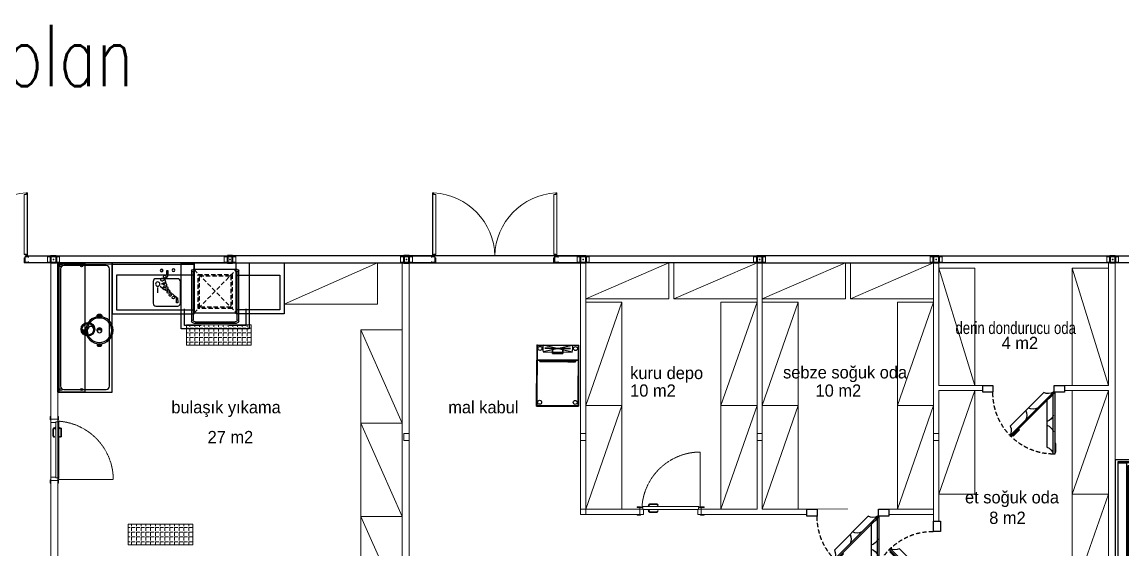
# Model space of a CAD drawing. Header units: millimetres. Extents: x 2046572 to 2142688, y 118270 to 150679.
# Drawn here: x 2118363 to 2134516, y 137462 to 145208 of the extents above; entities that cross this region are included whole.
import ezdxf

# ---------------------------------------------------------------- set-up
doc = ezdxf.new("R2010")
doc.units = ezdxf.units.MM
doc.header["$LTSCALE"] = 0.5
doc.set_wipeout_variables(frame=1)
for name, pattern in [('CONTINU', [0]), ('DASHED', [19.05, 12.7, -6.35]), ('DASHED2', [0.375, 0.25, -0.125]), ('HIDDENX2', [19.05, 12.7, -6.35])]:
    doc.linetypes.add(name, pattern=pattern)
doc.layers.get('0').update_dxf_attribs({"lineweight": 13})
for name, color, linetype in [('200-EquipBorder-2d', 9, 'Continuous'), ('200-EquipInternal-2d', 252, 'Continuous'), ('200-EquipSteel-3d', 9, 'Continuous'), ('BİRLEŞİM ELEMANLARI', 4, 'Continuous'), ('DIŞ PANEL', 21, 'Continuous'), ('Kıtc-002 Çizgi', 7, 'Continuous'), ('Kıtc-034 Soğuk Oda', 1, 'Continuous'), ('S2000-002 Çizgi', 7, 'Continuous')]:
    doc.layers.add(name, color=color, linetype=linetype)
doc.layers.add('200-InsPoint-3D', color=3, linetype='Continuous', plot=False)
for name, color, linetype, lineweight in [('A_strc-prf', 115, 'Continuous', 9), ('DUVAR', 1, 'Continuous', 40), ('WALL INTERNAL', 7, 'Continuous', 50)]:
    doc.layers.add(name, color=color, linetype=linetype, lineweight=lineweight)
doc.styles.get("Standard").update_dxf_attribs({"font": 'romans.shx', "width": 0.75})
doc.styles.add('TAKSİM', font='GOTHIC.TTF', dxfattribs={"height": 20})

# ---------------------------------------------------------------- blocks, each defined once
blk = doc.blocks.new('DIŞ İKİLİ KEP 80-60')
at = {"lineweight": 40}
blk.add_lwpolyline([(126, 94), (126, -6), (50, -6), (50, 94)], close=True, dxfattribs=at)
at = {"layer": 'BİRLEŞİM ELEMANLARI', "color": 6, "lineweight": 20}
for p, q in [((175, 82), (0, 82)), ((0, 2), (175, 2)), ((19, 82), (19, 84)), ((19, 2), (19, 0)), ((25, 79), (25, 87)), ((25, 5), (25, -3)), ((32, 82), (32, 84)), ((32, 2), (32, 0)), ((143, 82), (143, 84)), ((143, 2), (143, 0)), ((150, 79), (150, 87)), ((150, 5), (150, -3)), ((156, 82), (156, 84)), ((156, 2), (156, 0))]:
    blk.add_line(p, q, dxfattribs=at)
for points in [[(0, 0), (0, 84)], [(0, 84), (175, 84), (175, 0), (0, 0)]]:
    blk.add_lwpolyline(points, dxfattribs=at)
blk.add_circle((88, 42), 6.5, dxfattribs=at)
blk = doc.blocks.new('DIŞ-DOLU-2514-G-B-(80)')
at = {"layer": 'DIŞ PANEL'}
blk.add_lwpolyline([(0, 100), (2514, 100), (2514, 0), (0, 0)], close=True, dxfattribs=at)
blk = doc.blocks.new('K3 1750X2035 (80)')
at = {"color": 171, "lineweight": 15}
for p, q in [((-50076, -8695), (-50076, -8707)), ((-50076, -8695), (-50026, -8695)), ((-50076, -8707), (-50075, -8707)), ((-50075, -8697), (-50027, -8697)), ((-50075, -8697), (-50075, -8707)), ((-50066, -8682), (-50066, -8683)), ((-50027, -8697), (-50027, -8774)), ((-50026, -8695), (-50026, -8775)), ((-48216, -8695), (-48266, -8695)), ((-48266, -8695), (-48266, -8775)), ((-48217, -8697), (-48265, -8697)), ((-48265, -8697), (-48265, -8774)), ((-48225, -8682), (-48225, -8683)), ((-48217, -8697), (-48217, -8707)), ((-48216, -8707), (-48217, -8707)), ((-48216, -8695), (-48216, -8707)), ((-50076, -8775), (-50076, -8763)), ((-50075, -8763), (-50076, -8763)), ((-50026, -8775), (-50076, -8775)), ((-50075, -8774), (-50075, -8763)), ((-50027, -8774), (-50075, -8774)), ((-50066, -8785), (-50066, -8783)), ((-48266, -8775), (-48216, -8775)), ((-48265, -8774), (-48217, -8774)), ((-48225, -8785), (-48225, -8783)), ((-48217, -8774), (-48217, -8763)), ((-48217, -8763), (-48216, -8763)), ((-48216, -8775), (-48216, -8763))]:
    blk.add_line(p, q, dxfattribs=at)
at = {"color": 151, "lineweight": 9}
for p, q in [((-50047, -8695), (-50047, -8683)), ((-50026, -8695), (-50047, -8695)), ((-50026, -8695), (-50047, -8695)), ((-48266, -8695), (-48245, -8695)), ((-48266, -8695), (-48245, -8695)), ((-48245, -8695), (-48245, -8683))]:
    blk.add_line(p, q, dxfattribs=at)
at = {"color": 171, "lineweight": 15, "elevation": 0}
for points in [[(-50040, -8666), (-50040, -8681), (-50058, -8681), (-50058, -7759), (-50040, -7759), (-50040, -7774), (-50041, -7774), (-50041, -7760), (-50057, -7760), (-50057, -8680), (-50041, -8680), (-50041, -8666)], [(-50056, -8680), (-50041, -8680), (-50041, -8660), (-50011, -8660), (-50011, -7780), (-50041, -7780), (-50041, -7760), (-50056, -7760), (-50056, -7761), (-50042, -7761), (-50042, -7781), (-50012, -7781), (-50012, -8659), (-50042, -8659), (-50042, -8679), (-50056, -8679)], [(-48235, -8680), (-48250, -8680), (-48250, -8660), (-48280, -8660), (-48280, -7780), (-48250, -7780), (-48250, -7760), (-48235, -7760), (-48235, -7761), (-48249, -7761), (-48249, -7781), (-48279, -7781), (-48279, -8659), (-48249, -8659), (-48249, -8679), (-48235, -8679)], [(-48252, -8666), (-48252, -8681), (-48234, -8681), (-48234, -7759), (-48252, -7759), (-48252, -7774), (-48250, -7774), (-48250, -7760), (-48235, -7760), (-48235, -8680), (-48250, -8680), (-48250, -8666)]]:
    blk.add_lwpolyline(points, close=True, dxfattribs=at)
for points in [[(-50066, -8682), (-50024, -8682), (-50024, -8710), (-50009, -8710), (-50009, -8785), (-50066, -8785)], [(-50066, -8783), (-50011, -8783), (-50011, -8711), (-50026, -8711), (-50026, -8683), (-50066, -8683)], [(-48225, -8682), (-48267, -8682), (-48267, -8710), (-48282, -8710), (-48282, -8785), (-48225, -8785)], [(-48225, -8783), (-48281, -8783), (-48281, -8711), (-48266, -8711), (-48266, -8683), (-48225, -8683)]]:
    blk.add_lwpolyline(points, dxfattribs=at)
at = {"color": 171, "lineweight": 15}
for centre, start, end in [((-50088, -8700), 1.1108, 87.0826), ((-48204, -8700), 92.9174, 178.8892)]:
    blk.add_arc(centre, 942, start, end, dxfattribs=at)
blk = doc.blocks.new('DIŞ-K3 KAPILI-2514-G-B-(80)')
at = {"layer": 'DIŞ PANEL'}
for points in [[(377, 100), (0, 100), (0, 0), (392, 0)], [(2122, 0), (2514, 0), (2514, 100), (2137, 100)]]:
    blk.add_lwpolyline(points, dxfattribs=at)
blk.add_blockref('K3 1750X2035 (80)', (50403, 8783))
blk = doc.blocks.new('K1 895X2035 (80)')
at = {"color": 171, "lineweight": 15}
for p, q in [((-49641, -7286), (-49591, -7286)), ((-49641, -7286), (-49641, -7298)), ((-49641, -7298), (-49640, -7298)), ((-49641, -7366), (-49641, -7354)), ((-49640, -7354), (-49641, -7354)), ((-49591, -7366), (-49641, -7366)), ((-49640, -7287), (-49592, -7287)), ((-49640, -7287), (-49640, -7298)), ((-49640, -7365), (-49640, -7354)), ((-49592, -7365), (-49640, -7365)), ((-49632, -7272), (-49632, -7274)), ((-49632, -7375), (-49632, -7374)), ((-49592, -7287), (-49592, -7365)), ((-49591, -7286), (-49591, -7366)), ((-48651, -7286), (-48701, -7286)), ((-48701, -7286), (-48701, -7366)), ((-48701, -7366), (-48651, -7366)), ((-48652, -7287), (-48700, -7287)), ((-48700, -7287), (-48700, -7365)), ((-48700, -7365), (-48652, -7365)), ((-48661, -7272), (-48661, -7274)), ((-48661, -7375), (-48661, -7374)), ((-48652, -7287), (-48652, -7298)), ((-48651, -7298), (-48652, -7298)), ((-48652, -7365), (-48652, -7354)), ((-48652, -7354), (-48651, -7354)), ((-48651, -7286), (-48651, -7298)), ((-48651, -7366), (-48651, -7354))]:
    blk.add_line(p, q, dxfattribs=at)
for points in [[(-49605, -7256), (-49605, -7271), (-49623, -7271), (-49623, -6349), (-49605, -6349), (-49605, -6364), (-49606, -6364), (-49606, -6350), (-49622, -6350), (-49622, -7270), (-49606, -7270), (-49606, -7256)], [(-49621, -7270), (-49606, -7270), (-49606, -7250), (-49576, -7250), (-49576, -6370), (-49606, -6370), (-49606, -6350), (-49621, -6350), (-49621, -6351), (-49608, -6351), (-49608, -6371), (-49578, -6371), (-49578, -7249), (-49608, -7249), (-49608, -7269), (-49621, -7269)]]:
    blk.add_lwpolyline(points, close=True, dxfattribs=at)
for points in [[(-49632, -7272), (-49590, -7272), (-49590, -7300), (-49575, -7300), (-49575, -7375), (-49632, -7375)], [(-49632, -7374), (-49576, -7374), (-49576, -7302), (-49591, -7302), (-49591, -7274), (-49632, -7274)], [(-48661, -7272), (-48703, -7272), (-48703, -7300), (-48718, -7300), (-48718, -7375), (-48661, -7375)], [(-48661, -7374), (-48716, -7374), (-48716, -7302), (-48701, -7302), (-48701, -7274), (-48661, -7274)]]:
    blk.add_lwpolyline(points, dxfattribs=at)
blk.add_arc((-49641, -7287), 939, 0.9216, 87.8136, dxfattribs=at)
blk = doc.blocks.new('DIŞ-K1 KAPILI-2514-G-B-(80)')
at = {"layer": 'DIŞ PANEL'}
for points in [[(186, 100), (0, 100), (0, 0), (201, 0)], [(1066, 0), (2514, 0), (2514, 100), (1081, 100)]]:
    blk.add_lwpolyline(points, dxfattribs=at)
blk.add_blockref('K1 895X2035 (80)', (49777, 7374))
blk = doc.blocks.new('A$C7ED97EAE')
at = {"layer": 'Kıtc-002 Çizgi'}
for p, q in [((3.5, 88.5), (65.5, 88.5)), ((3.5, 15), (3.5, 88.5)), ((65.5, 88.5), (65.5, 15)), ((0, 3), (0, 76.5)), ((2, 78.5), (3.5, 78.5)), ((2, 5), (2, 75)), ((3.5, 78.5), (65.5, 78.5)), ((3.5, 76.5), (3.5, 76.5)), ((65.5, 78.5), (67, 78.5)), ((65.5, 76.5), (65.5, 76.5)), ((67, 75), (67, 5)), ((69, 76.5), (69, 3)), ((66, 0), (3, 0)), ((65.5, 15), (3.5, 15)), ((64, 2), (5, 2)), ((67, 15), (65.5, 15))]:
    blk.add_line(p, q, dxfattribs=at)
at = {"layer": 'Kıtc-002 Çizgi', "linetype": 'DASHED'}
for p, q in [((65.5, 78.5), (3.5, 15)), ((65.5, 15), (3.5, 78.5))]:
    blk.add_line(p, q, dxfattribs=at)
for points in [[(9.5, 21.5), (59.5, 21.5), (59.5, 71.5), (9.5, 71.5)], [(11.5, 23.5), (57.5, 23.5), (57.5, 69.5), (11.5, 69.5)]]:
    blk.add_lwpolyline(points, close=True, dxfattribs=at)
at = {"layer": 'Kıtc-002 Çizgi'}
for centre, radius, start, end in [((2, 76.5), 2, 90, 180), ((3.5, 75), 1.5, 90, 180), ((65.5, 75), 1.5, 0, 90), ((67, 76.5), 2, 0, 90), ((3, 3), 3, 180, 270), ((5, 5), 3, 180, 270), ((64, 5), 3, 270, 0), ((66, 3), 3, 270, 0)]:
    blk.add_arc(centre, radius, start, end, dxfattribs=at)
blk = doc.blocks.new('A$C7BE05278')
at = {"layer": 'S2000-002 Çizgi'}
h = blk.add_hatch(color=256, dxfattribs=at)
h.paths.add_polyline_path([(4.7, 9.9, -0.025454), (4.8, 10.4, 0.278063), (0.8, 7.5), (1.2, 7.3, -0.265675)])
h.paths.add_polyline_path([(5.4, 10.4, 0.028094), (4.8, 10.4, 0.025454), (4.7, 9.9, -0.030609), (5.2, 9.9, -0.027259)])
h.paths.add_polyline_path([(5.4, 10.4, 0.027259), (5.2, 9.9, -0.171751), (7.9, 9), (7.9, 9), (7.9, 9, -1.347305), (5.2, 7.1, -0.147228), (5.2, 9.9, 0.030609), (4.7, 9.9, 0.138731), (4.7, 7, 1.347306), (8.2, 9.4, 0.162476)])
h.paths.add_polyline_path([(12.5, 12.7), (12.7, 13.1, 0.483116), (4.8, 10.4, -0.028094), (5.4, 10.4, -0.470681)])
for p, q in [((14.4, 47.6), (14.3, 41.7)), ((14.4, 47.6), (14.3, 41.7)), ((14.3, 41.7), (15.9, 41.7)), ((14.3, 41.7), (15.9, 41.7)), ((16, 47.6), (14.4, 47.6)), ((16, 47.6), (14.4, 47.6)), ((15.1, 47.6), (15, 38.9)), ((15.9, 41.7), (16, 47.6)), ((15.9, 41.7), (16, 47.6)), ((0.5, 7.3), (0, 0)), ((0.5, 7.3), (0, 0)), ((0, 0), (1.9, 0)), ((1.5, 7.3), (0.5, 7.3)), ((1.5, 7.3), (0.5, 7.3)), ((1.9, 0), (1.5, 7.3)), ((1.9, 0), (1.5, 7.3))]:
    blk.add_line(p, q, dxfattribs=at)
for centre in [(6.3, 47.8), (23.5, 47.6)]:
    blk.add_circle(centre, 1.99, dxfattribs=at)
for centre, radius, start, end in [((17.8, 38.9), 2.86, 179.43, 359.43), ((19.1, 38.9), 1.6, 359.43, 179.43), ((25.1, 38.8), 7.64, 179.43, 242.0346), ((23.5, 30.9), 5.53, 105.7663, 225.7833), ((22.6, 34), 2.23, 242.0346, 105.7663), ((14.4, 12.6), 4.98, 103.1199, 200.7743), ((15.6, 16.7), 3.77, 86.0156, 220.6772), ((13.7, 15.7), 1.76, 236.8088, 103.1199), ((18.1, 21.1), 3.83, 52.4089, 229.1112), ((16.5, 19.2), 1.37, 229.1112, 116.3243), ((20, 25.6), 3.8, 74.9498, 261.6763), ((19.6, 23.1), 1.26, 261.6763, 52.4089), ((20.6, 27.9), 1.41, 225.7833, 74.9498), ((4.8, 5.6), 4.31, 51.245, 156.7533), ((9.4, 8.6), 4.83, 57.0103, 197.5795), ((6.4, 7.6), 1.7, 197.5795, 51.245), ((11.2, 11.3), 1.54, 200.7743, 57.0103)]:
    blk.add_arc(centre, radius, start, end, dxfattribs=at)
blk.add_solid([(15.9, 41.7), (14.3, 41.7), (16, 47.6), (14.4, 47.6)], dxfattribs=at)
blk = doc.blocks.new('A$C7327736A')
at = {"layer": 'S2000-002 Çizgi'}
for p, q in [((48.3, 44.3), (40.5, 45.4)), ((49.6, 40.5), (43.5, 35.4)), ((53.5, 38.8), (53.5, 30.9))]:
    blk.add_line(p, q, dxfattribs=at)
for points in [[(0, 75), (120, 75), (120, 0), (0, 0)], [(0, 75), (120, 75), (120, 73), (0, 73)], [(0, 57), (114, 57), (114, 6), (0, 6)]]:
    blk.add_lwpolyline(points, close=True, dxfattribs=at)
blk.add_lwpolyline([(56, 11.5), (24, 11.5, -0.414214), (20, 15.5), (20, 47.5, -0.414214), (24, 51.5), (56, 51.5, -0.414214), (60, 47.5), (60, 15.5, -0.414214)], format="xyb", close=True, dxfattribs=at)
blk.add_circle((53.3, 43.8), 3.19, dxfattribs=at)
blk.add_blockref('A$C7BE05278', (24, 16.2), dxfattribs=at)
blk = doc.blocks.new('A$C3049075E')
at = {"layer": 'S2000-002 Çizgi'}
for points in [[(70, 0), (0, 0), (0, 75), (70, 75)], [(70, 18), (6, 18), (6, 69), (70, 69)]]:
    blk.add_lwpolyline(points, close=True, dxfattribs=at)
blk = doc.blocks.new('A$C0D18546B')
at = {"layer": '200-EquipBorder-2d', "color": 4, "elevation": 7.5}
blk.add_lwpolyline([(82.2, 119), (1.2, 119.5), (0.5, 1.5), (81.5, 1)], close=True, dxfattribs=at)
at = {"layer": '200-EquipInternal-2d', "color": 251, "elevation": 7.5}
blk.add_lwpolyline([(70.1, 106.1, 0.128902), (70.2, 119.1), (13.1, 106.4), (70.1, 106.1), (13.2, 119.4, 0.128902), (13.1, 106.4, 0.105835)], format="xyb", dxfattribs=at)
at = {"layer": '200-EquipSteel-3d', "color": 251, "extrusion": (-0.005641, -0.999984, 0)}
for p, q in [((6.5, 87.4, 32.5), (6.5, 90.4, 32.5)), ((6.5, 90.4, 32.5), (21.5, 90.3, 82.5)), ((76.5, 87, 32.5), (6.5, 87.4, 32.5)), ((6.5, 87.4, 32.5), (21.5, 87.3, 82.5)), ((21.5, 90.3, 82.5), (61.5, 90.1, 82.5)), ((21.5, 87.3, 82.5), (61.5, 87.1, 82.5)), ((41.6, 103.2, 144.1), (46.5, 103.2, 164.2)), ((61.5, 90.1, 82.5), (76.5, 90, 32.5)), ((61.5, 87.1, 82.5), (76.5, 87, 32.5)), ((76.5, 90, 32.5), (76.5, 87, 32.5))]:
    blk.add_line(p, q, dxfattribs=at)
at = {"layer": '200-EquipSteel-3d', "color": 251, "extrusion": (0.999984, -0.005641, 0)}
for p, q in [((21.5, 90.3, 82.5), (21.5, 87.3, 82.5)), ((61.5, 90.1, 82.5), (61.5, 87.1, 82.5))]:
    blk.add_line(p, q, dxfattribs=at)
at = {"layer": '200-EquipSteel-3d', "color": 251}
for centre in [(6.8, 113.3, 7.5), (76.3, 112.9, 7.5)]:
    blk.add_circle(centre, 3.92, dxfattribs=at)
at = {"layer": '200-EquipSteel-3d', "color": 251, "extrusion": (-0.005641, -0.999984, 0)}
for radius in [25, 23]:
    blk.add_circle((41, 144.1, -113.5), radius, dxfattribs=at)
at = {"layer": '200-EquipSteel-3d'}
for centre in [(6.2, 7.8, 7.5), (75.7, 7.5, 7.5)]:
    blk.add_circle(centre, 3.92, dxfattribs=at)
at = {"layer": '200-EquipSteel-3d', "color": 251}
for points in [[(6.5, 87.4, 32.5), (21.5, 87.3, 82.5), (21.5, 90.3, 82.5), (6.5, 90.4, 32.5)], [(76.5, 90, 32.5), (61.5, 90.1, 82.5), (21.5, 90.3, 82.5), (6.5, 90.4, 32.5)], [(6.5, 87.4, 32.5), (21.5, 87.3, 82.5), (61.5, 87.1, 82.5), (76.5, 87, 32.5)], [(61.5, 90.1, 82.5), (21.5, 90.3, 82.5), (21.5, 87.3, 82.5), (61.5, 87.1, 82.5)], [(61.5, 87.1, 82.5), (61.5, 90.1, 82.5), (76.5, 90, 32.5), (76.5, 87, 32.5)]]:
    blk.add_3dface(points, dxfattribs=at)
at = {"layer": '200-InsPoint-3D', "color": 4}
blk.add_point((1.2, 119.5, 7.5), dxfattribs=at)
blk.add_point((1.2, 119.5, 7.5), dxfattribs=at)
at = {"layer": '200-InsPoint-3D'}
for p in [(82.2, 119, 7.5), (82.2, 119, 7.5), (0.5, 1.5, 7.5), (0.5, 1.5, 7.5), (81.5, 1, 7.5), (81.5, 1, 7.5)]:
    blk.add_point(p, dxfattribs=at)
at = {"layer": '200-InsPoint-3D', "color": 4}
blk.add_attdef('DISTANG', (1.2, 119.5, 7.5), '', height=0.1, rotation=359.6768, dxfattribs=at)
at = {"layer": '200-EquipSteel-3d', "color": 4}
mesh = blk.add_polymesh((6, 3), dxfattribs=at)
for k, corner in enumerate([(81.5, 1, 27.5), (81.5, 1, 12.5), (81.5, 1, 12.5), (0.5, 1.5, 27.5), (0.5, 1.5, 12.5), (0.5, 1.5, 12.5), (1.2, 119.5, 27.5), (1.2, 119.5, 12.5), (0.5, 1.5, 12.5), (82.2, 119, 27.5), (82.2, 119, 12.5), (81.5, 1, 12.5), (82.2, 119, 27.5), (82.2, 119, 27.5), (81.5, 1, 27.5), (1.2, 119.5, 27.5), (1.2, 119.5, 27.5), (0.5, 1.5, 27.5)]):
    mesh.set_mesh_vertex(divmod(k, 3), corner)
at = {"layer": '200-EquipSteel-3d', "color": 251}
mesh = blk.add_polymesh((6, 3), dxfattribs=at)
for k, corner in enumerate([(31.6, 103.3, 119.1), (31.6, 103.3, 27.5), (31.6, 103.3, 27.5), (31.6, 113.3, 119.1), (31.6, 113.3, 27.5), (31.6, 113.3, 27.5), (51.6, 113.2, 119.1), (51.6, 113.2, 27.5), (31.6, 113.3, 27.5), (51.6, 103.2, 119.1), (51.6, 103.2, 27.5), (31.6, 103.3, 27.5), (51.6, 103.2, 119.1), (51.6, 103.2, 119.1), (31.6, 103.3, 119.1), (51.6, 113.2, 119.1), (51.6, 113.2, 119.1), (31.6, 113.3, 119.1)]):
    mesh.set_mesh_vertex(divmod(k, 3), corner)
mesh = blk.add_polymesh((6, 3), dxfattribs=at)
for k, corner in enumerate([(82, 0, 32.5), (82, 0, 27.5), (82, 0, 27.5), (0, 0.5, 32.5), (0, 0.5, 27.5), (0, 0.5, 27.5), (0.5, 90.5, 32.5), (0.5, 90.5, 27.5), (0, 0.5, 27.5), (82.5, 90, 32.5), (82.5, 90, 27.5), (82, 0, 27.5), (82.5, 90, 32.5), (82.5, 90, 32.5), (82, 0, 32.5), (0.5, 90.5, 32.5), (0.5, 90.5, 32.5), (0, 0.5, 32.5)]):
    mesh.set_mesh_vertex(divmod(k, 3), corner)
blk = doc.blocks.new('A$C53E03B34')
at = {"layer": 'Kıtc-002 Çizgi'}
for points in [[(3.7, 16.6), (2, 16.6, -0.414214), (0, 18.6), (0, 21.4, -0.414214), (2, 23.4), (3.7, 23.4)], [(43.1, 16.6), (44.9, 16.6, 0.414214), (46.9, 18.6), (46.9, 21.4, 0.414214), (44.9, 23.4), (43.1, 23.4)]]:
    blk.add_lwpolyline(points, format="xyb", dxfattribs=at)
for points in [[(2.8, 17.6), (2, 17.6, -0.414214), (1, 18.6), (1, 21.4, -0.414214), (2, 22.4), (2.8, 22.4)], [(44, 17.6), (44.9, 17.6, 0.414214), (45.9, 18.6), (45.9, 21.4, 0.414214), (44.9, 22.4), (44, 22.4)]]:
    blk.add_lwpolyline(points, format="xyb", close=True, dxfattribs=at)
for points in [[(22.1, 23.4), (24.2, 21.8), (24.2, 18.1), (22.7, 16.4)], [(23.5, 23.7), (25.2, 22.3), (25.2, 17.7), (23.8, 16.3)]]:
    blk.add_lwpolyline(points, dxfattribs=at)
for radius in [20, 18, 3.66]:
    blk.add_circle((23.4, 20), radius, dxfattribs=at)
blk = doc.blocks.new('A$C02D540D2')
at = {"layer": 'S2000-002 Çizgi'}
h = blk.add_hatch(color=256, dxfattribs=at)
edge = h.paths.add_edge_path(flags=17)
edge.add_arc((44.3, 92.4), 8.5, 0, 360)
edge = h.paths.add_edge_path()
edge.add_arc((44.3, 92.4), 10, 0, 360)
edge = h.paths.add_edge_path(flags=16)
edge.add_arc((40, 92.4), 4.25, 180, 360)
at = {"ltscale": 5}
for points in [[(80, 188), (0, 188), (0, 190), (80, 190)], [(2, 188), (0, 188), (0, 0), (2, 0)]]:
    blk.add_lwpolyline(points, close=True, dxfattribs=at)
at = {"layer": 'S2000-002 Çizgi'}
for points in [[(0, 190), (0, 0), (80, 0), (80, 190)], [(40, 190), (40, 0), (0, 0), (0, 190)]]:
    blk.add_lwpolyline(points, close=True, dxfattribs=at)
blk.add_lwpolyline([(4, 181), (4, 9, 0.414214), (9, 4), (71, 4, 0.414214), (76, 9), (76, 181, 0.414214), (71, 186), (9, 186, 0.414214)], format="xyb", close=True, dxfattribs=at)
for centre, radius in [((4.9, 185.9), 1.65), ((35.1, 185.9), 1.65), ((44.3, 92.4), 10), ((44.3, 92.4), 8.5), ((4.9, 4.1), 1.65), ((35.1, 4.1), 1.65)]:
    blk.add_circle(centre, radius, dxfattribs=at)
for centre, start, end in [((40, 92.4), 180, 0), ((48.5, 92.4), 0, 180)]:
    blk.add_arc(centre, 4.25, start, end, dxfattribs=at)
at = {"layer": 'S2000-002 Çizgi', "xscale": -1, "rotation": 270.0000000000001}
blk.add_blockref('A$C53E03B34', (41.2, 67.5), dxfattribs=at)
blk = doc.blocks.new('WE2')
at = {"layer": 'A_strc-prf', "linetype": 'DASHED2', "elevation": 0}
blk.add_lwpolyline([(-2278.8, 19384, -0.392696), (-2193.2, 19464), (-2193.2, 19384)], format="xyb", dxfattribs=at)
blk.add_lwpolyline([(-2278.8, 19384, -0.392696), (-2193.2, 19464), (-2193.2, 19384)], format="xyb", dxfattribs=at)
at = {"layer": 'A_strc-prf', "elevation": 0}
for points in [[(-2277.8, 19382.5), (-2278.8, 19382.5), (-2278.8, 19384), (-2194.8, 19384), (-2194.8, 19382.5), (-2195.8, 19382.5), (-2195.8, 19379.5), (-2196.8, 19379.5), (-2277.8, 19379.5)], [(-2277.8, 19382.5), (-2278.8, 19382.5), (-2278.8, 19384), (-2194.8, 19384), (-2194.8, 19382.5), (-2195.8, 19382.5), (-2195.8, 19379.5), (-2196.8, 19379.5), (-2277.8, 19379.5)], [(-2270, 19384.5), (-2267.3, 19384.5), (-2267.3, 19384), (-2270, 19384)], [(-2270, 19384.5), (-2267.3, 19384.5), (-2267.3, 19384), (-2270, 19384)], [(-2285.8, 19383.5), (-2280.8, 19383.5), (-2280.8, 19382.5), (-2281.8, 19382.5), (-2285.8, 19382.5)], [(-2285.8, 19383.5), (-2280.8, 19383.5), (-2280.8, 19382.5), (-2281.8, 19382.5), (-2285.8, 19382.5)], [(-2285.8, 19372.5), (-2281.8, 19372.5), (-2280.8, 19372.5), (-2280.8, 19371.5), (-2285.8, 19371.5)], [(-2285.8, 19372.5), (-2281.8, 19372.5), (-2280.8, 19372.5), (-2280.8, 19371.5), (-2285.8, 19371.5)], [(-2281.8, 19382.5), (-2277.8, 19382.5), (-2277.8, 19379.5), (-2276.8, 19379.5), (-2276.8, 19372.5), (-2281.8, 19372.5)], [(-2281.8, 19382.5), (-2277.8, 19382.5), (-2277.8, 19379.5), (-2276.8, 19379.5), (-2276.8, 19372.5), (-2281.8, 19372.5)], [(-2270, 19379.5), (-2267.3, 19379.5), (-2267.3, 19379), (-2270, 19379)], [(-2270, 19379.5), (-2267.3, 19379.5), (-2267.3, 19379), (-2270, 19379)], [(-2196.8, 19379.5), (-2195.8, 19379.5), (-2195.8, 19382.5), (-2191.8, 19382.5), (-2191.8, 19372.5), (-2196.8, 19372.5)], [(-2196.8, 19379.5), (-2195.8, 19379.5), (-2195.8, 19382.5), (-2191.8, 19382.5), (-2191.8, 19372.5), (-2196.8, 19372.5)], [(-2192.8, 19383.5), (-2187.8, 19383.5), (-2187.8, 19382.5), (-2191.8, 19382.5), (-2192.8, 19382.5)], [(-2192.8, 19383.5), (-2187.8, 19383.5), (-2187.8, 19382.5), (-2191.8, 19382.5), (-2192.8, 19382.5)], [(-2192.8, 19372.5), (-2191.8, 19372.5), (-2187.8, 19372.5), (-2187.8, 19371.5), (-2192.8, 19371.5)], [(-2192.8, 19372.5), (-2191.8, 19372.5), (-2187.8, 19372.5), (-2187.8, 19371.5), (-2192.8, 19371.5)]]:
    blk.add_lwpolyline(points, close=True, dxfattribs=at)
for points in [[(-2267.2, 19388), (-2257.2, 19388, -0.414214), (-2255.2, 19386, -0.91685), (-2256.2, 19386, 0.414214), (-2257.2, 19387), (-2267.2, 19387, 0.414214), (-2268.2, 19386), (-2268.2, 19384.5), (-2269.2, 19384.5), (-2269.2, 19386, -0.414214)], [(-2267.2, 19388), (-2257.2, 19388, -0.414214), (-2255.2, 19386, -0.91685), (-2256.2, 19386, 0.414214), (-2257.2, 19387), (-2267.2, 19387, 0.414214), (-2268.2, 19386), (-2268.2, 19384.5), (-2269.2, 19384.5), (-2269.2, 19386, -0.414214)], [(-2269.2, 19377.5), (-2269.2, 19379), (-2268.2, 19379), (-2268.2, 19377.5, 0.414214), (-2267.2, 19376.5), (-2257.2, 19376.5, 0.414214), (-2256.2, 19377.5, -0.91685), (-2255.2, 19377.5, -0.414214), (-2257.2, 19375.5), (-2267.2, 19375.5, -0.414214)], [(-2269.2, 19377.5), (-2269.2, 19379), (-2268.2, 19379), (-2268.2, 19377.5, 0.414214), (-2267.2, 19376.5), (-2257.2, 19376.5, 0.414214), (-2256.2, 19377.5, -0.91685), (-2255.2, 19377.5, -0.414214), (-2257.2, 19375.5), (-2267.2, 19375.5, -0.414214)]]:
    blk.add_lwpolyline(points, format="xyb", close=True, dxfattribs=at)
blk = doc.blocks.new('A$C60E3056A')
at = {"layer": 'Kıtc-034 Soğuk Oda', "color": 3}
blk.add_line((13.3, 80), (13.3, 10), dxfattribs=at)
for points in [[(1.8, 0), (3.8, 0), (3.8, 90), (1.8, 90)], [(1.4, 3), (0, 3), (0, 15.7), (1.4, 15.7)]]:
    blk.add_lwpolyline(points, close=True, dxfattribs=at)
for centre, radius, start, end in [((17.9, 93.9), 14.6, 195.6381, 251.6489), ((17.2, 61.2), 14, 196.3254, 253.6365), ((17.2, 28.8), 14, 106.3635, 163.6746), ((17.9, -3.9), 14.6, 108.3511, 164.3619)]:
    blk.add_arc(centre, radius, start, end, dxfattribs=at)
blk = doc.blocks.new('A$C4A7C2E03')
at = {"layer": 'Kıtc-034 Soğuk Oda', "color": 254}
blk.add_line((80, 0), (10, 0), dxfattribs=at)
for points in [[(0, 11.5), (0, 9.5), (90, 9.5), (90, 11.5)], [(3, 11.9), (3, 13.3), (15.7, 13.3), (15.7, 11.9)]]:
    blk.add_lwpolyline(points, close=True, dxfattribs=at)
for centre, radius, start, end in [((-3.9, -4.6), 14.6, 18.3511, 74.3619), ((28.8, -3.8), 14, 16.3635, 73.6746), ((61.2, -3.8), 14, 106.3254, 163.6365), ((93.9, -4.6), 14.6, 105.6381, 161.6489)]:
    blk.add_arc(centre, radius, start, end, dxfattribs=at)
blk = doc.blocks.new('A$C65962AFD')
at = {"color": 3}
blk.add_wipeout([(90.7, 105), (90.7, 15), (100.7, 15), (100.7, 105)], dxfattribs=at).dxf.layer = 'Kıtc-034 Soğuk Oda'
at = {"layer": 'Kıtc-002 Çizgi', "color": 254, "linetype": 'DASHED'}
blk.add_arc((89.5, 104.5), 89.5, 180.9342, 270.7837, dxfattribs=at)
at = {"layer": 'Kıtc-034 Soğuk Oda'}
for points in [[(100.7, 105), (100.7, 120), (90.7, 120), (90.7, 105)], [(100.7, 0), (100.7, 15), (90.7, 15), (90.7, 0)]]:
    blk.add_lwpolyline(points, close=True, dxfattribs=at)
at = {"layer": 'Kıtc-002 Çizgi'}
blk.add_blockref('A$C4A7C2E03', (0, 94.1), dxfattribs=at)
at = {"layer": 'Kıtc-002 Çizgi', "rotation": 315}
blk.add_blockref('A$C60E3056A', (24.3, 42.7), dxfattribs=at)
blk = doc.blocks.new('A$C0A211FD0')
at = {"layer": 'S2000-002 Çizgi'}
for p, q in [((29.1, 82.2), (20, 90.7)), ((30.7, 83), (21, 92.1)), ((31.6, 84.1), (22.1, 93)), ((56.7, 83.3), (50.4, 89.2)), ((58.1, 84.4), (51.4, 90.7)), ((58.9, 85.5), (52.5, 91.6)), ((73.9, 84.9), (70.9, 87.7)), ((75.6, 85.7), (71.6, 89.4)), ((76.2, 87), (72.9, 90.1)), ((30.7, 39.9), (21, 49)), ((31.6, 41), (22.1, 49.9)), ((58.9, 42.4), (52.5, 48.5)), ((29.1, 39.1), (20, 47.6)), ((56.7, 40.3), (50.4, 46.1)), ((58.1, 41.3), (51.4, 47.6)), ((73.9, 41.8), (70.9, 44.6)), ((75.6, 42.6), (71.6, 46.3)), ((76.2, 43.9), (72.9, 47))]:
    blk.add_line(p, q, dxfattribs=at)
for points in [[(0, 160), (0, 0), (82, 0), (82, 160)], [(4.2, 3), (4.2, 157.5), (77.7, 157.5), (77.7, 3)], [(4.2, 4.6), (4.2, 155.9), (16.4, 155.9), (16.4, 4.6)], [(76.6, 157), (76.6, 155.9), (5.4, 155.9), (5.4, 157)], [(12, 157), (12, 155.9), (5.4, 155.9), (5.4, 157)], [(45.6, 9.2), (45.6, 151.3), (18.6, 151.3), (18.6, 9.2)], [(70.1, 10.2), (70.1, 150.2), (18.6, 150.2), (18.6, 10.2)], [(20.8, 10.2), (20.8, 150.2), (18.6, 150.2), (18.6, 10.2)], [(32.9, 10.2), (32.9, 150.2), (31.8, 150.2), (31.8, 10.2)], [(76.6, 3.5), (76.6, 4.6), (5.4, 4.6), (5.4, 3.5)], [(12, 3.5), (12, 4.6), (5.4, 4.6), (5.4, 3.5)]]:
    blk.add_lwpolyline(points, close=True, dxfattribs=at)
for centre, radius in [((26.1, 153.6), 2.14), ((26.1, 153.6), 1.59), ((26.1, 6.9), 2.14), ((26.1, 6.9), 1.59)]:
    blk.add_circle(centre, radius, dxfattribs=at)

msp = doc.modelspace()

# ---------------------------------------------------------------- hatches: boundary and pattern name
h = msp.add_hatch()
h.set_pattern_fill('ANGLE', color=256, scale=10, angle=270)
h.set_pattern_definition([(270, (2053211.94, 160625.76), (69.85, 1e-13), [50.8, -19.05]), (360, (2053211.94, 160625.76), (-1e-13, 69.85), [50.8, -19.05])])
h.paths.add_polyline_path([(2120774.6, 140466.4), (2120774.6, 140766.4), (2121724.6, 140766.4), (2121724.6, 140466.4)])
h = msp.add_hatch()
h.set_pattern_fill('ANGLE', color=256, scale=10, angle=270)
h.set_pattern_definition([(270, (2052355.815, 157699.726), (69.85, 1e-13), [50.8, -19.05]), (360, (2052355.815, 157699.726), (-1e-13, 69.85), [50.8, -19.05])])
h.paths.add_polyline_path([(2119918.5, 137540.3), (2119918.5, 137840.3), (2120868.5, 137840.3), (2120868.5, 137540.3)])

# ---------------------------------------------------------------- linework, layer by layer
for p, q in [((2122206.7, 141066.4), (2123576.7, 141676.4)), ((2123332.7, 140694.4), (2123942.7, 139324.4)), ((2123332.7, 139324.4), (2123942.7, 137954.4)), ((2123332.7, 137954.4), (2123942.7, 136584.4))]:
    msp.add_line(p, q)
at = {"ltscale": 5}
for p, q in [((2123942.7, 136584.4), (2123942.7, 141676.4)), ((2124042.7, 136484.4), (2124042.7, 141676.4)), ((2126556.7, 137984.4), (2126556.7, 141676.4)), ((2126632.7, 137984.4), (2126632.7, 141676.4)), ((2126632.7, 141146.4), (2127852.7, 141676.4)), ((2127926.7, 141146.4), (2129146.7, 141676.4)), ((2129146.7, 138060.4), (2129146.7, 141676.4)), ((2129222.7, 138060.4), (2129222.7, 141676.4)), ((2129222.7, 141146.4), (2130442.7, 141676.4)), ((2130516.7, 141146.4), (2131736.7, 141676.4)), ((2131736.7, 137834.4), (2131736.7, 141676.4)), ((2131812.7, 139876.4), (2131812.7, 141676.4)), ((2132342.7, 139876.4), (2131812.7, 141596.4)), ((2134302.7, 139876.4), (2133772.7, 141596.4)), ((2127162.7, 141100.4), (2126632.7, 139580.4)), ((2129146.7, 141100.4), (2128616.7, 139580.4)), ((2129752.7, 141100.4), (2129222.7, 139580.4)), ((2131736.7, 141100.4), (2131206.7, 139580.4)), ((2131812.7, 139876.4), (2132607.7, 139876.4)), ((2131812.7, 137884.4), (2131812.7, 139800.4)), ((2131812.7, 139800.4), (2132457.7, 139800.4)), ((2132342.7, 139800.4), (2131812.7, 138280.4)), ((2133507.7, 139876.4), (2134302.7, 139876.4)), ((2133657.7, 139800.4), (2134302.7, 139800.4)), ((2134302.7, 139800.4), (2133772.7, 138280.4)), ((2127162.7, 139580.4), (2126632.7, 138060.4)), ((2129146.7, 139580.4), (2128616.7, 138060.4)), ((2129752.7, 139580.4), (2129222.7, 138060.4)), ((2131736.7, 139580.4), (2131206.7, 138060.4)), ((2134302.7, 138280.4), (2133772.7, 136760.4)), ((2126556.7, 138060.4), (2127469.3, 138060.4)), ((2126556.7, 137984.4), (2127479.3, 137984.4)), ((2128279.2, 137984.4), (2129879.7, 137984.4)), ((2128289.2, 138060.4), (2129146.7, 138060.4)), ((2129222.7, 138060.4), (2130479.7, 138060.4)), ((2130929.7, 138060.4), (2131736.7, 138060.4)), ((2131079.7, 137984.4), (2131736.7, 137984.4))]:
    msp.add_line(p, q, dxfattribs=at)
for points in [[(2118786.7, 134239.4), (2118786.7, 141676.4), (2118886.7, 141676.4), (2118886.7, 134239.4)], [(2134402.7, 136484.4), (2134402.7, 141676.4), (2134302.7, 141676.4), (2134302.7, 139876.4)], [(2134302.7, 139800.4), (2134302.7, 136584.7)]]:
    msp.add_lwpolyline(points, dxfattribs=at)
for points in [[(2122206.7, 141066.4), (2123576.7, 141066.4), (2123576.7, 141676.4), (2122206.7, 141676.4)], [(2121724.6, 140766.4), (2121724.6, 140466.4), (2120774.6, 140466.4), (2120774.6, 140766.4)], [(2123332.7, 140694.4), (2123332.7, 139324.4), (2123942.7, 139324.4), (2123942.7, 140694.4)], [(2123332.7, 139324.4), (2123332.7, 137954.4), (2123942.7, 137954.4), (2123942.7, 139324.4)], [(2123332.7, 137954.4), (2123332.7, 136584.4), (2123942.7, 136584.4), (2123942.7, 137954.4)], [(2120868.5, 137840.3), (2120868.5, 137540.3), (2119918.5, 137540.3), (2119918.5, 137840.3)]]:
    msp.add_lwpolyline(points, close=True)
for points in [[(2126632.7, 141146.4), (2127852.7, 141146.4), (2127852.7, 141676.4), (2126632.7, 141676.4)], [(2127926.7, 141146.4), (2129146.7, 141146.4), (2129146.7, 141676.4), (2127926.7, 141676.4)], [(2129222.7, 141146.4), (2130442.7, 141146.4), (2130442.7, 141676.4), (2129222.7, 141676.4)], [(2130516.7, 141146.4), (2131736.7, 141146.4), (2131736.7, 141676.4), (2130516.7, 141676.4)], [(2132342.7, 139876.4), (2132342.7, 141596.4), (2131812.7, 141596.4), (2131812.7, 139876.4)], [(2134302.7, 139876.4), (2134302.7, 141596.4), (2133772.7, 141596.4), (2133772.7, 139876.4)], [(2126632.7, 139580.4), (2127162.7, 139580.4), (2127162.7, 141100.4), (2126632.7, 141100.4)], [(2128616.7, 139580.4), (2129146.7, 139580.4), (2129146.7, 141100.4), (2128616.7, 141100.4)], [(2129222.7, 139580.4), (2129752.7, 139580.4), (2129752.7, 141100.4), (2129222.7, 141100.4)], [(2131206.7, 139580.4), (2131736.7, 139580.4), (2131736.7, 141100.4), (2131206.7, 141100.4)], [(2131812.7, 138280.4), (2132342.7, 138280.4), (2132342.7, 139800.4), (2131812.7, 139800.4)], [(2133772.7, 138280.4), (2134302.7, 138280.4), (2134302.7, 139800.4), (2133772.7, 139800.4)], [(2126632.7, 138060.4), (2127162.7, 138060.4), (2127162.7, 139580.4), (2126632.7, 139580.4)], [(2128616.7, 138060.4), (2129146.7, 138060.4), (2129146.7, 139580.4), (2128616.7, 139580.4)], [(2129222.7, 138060.4), (2129752.7, 138060.4), (2129752.7, 139580.4), (2129222.7, 139580.4)], [(2131206.7, 138060.4), (2131736.7, 138060.4), (2131736.7, 139580.4), (2131206.7, 139580.4)], [(2124042.7, 139169.9), (2123966.7, 139169.9), (2123966.7, 139069.9), (2124042.7, 139069.9)], [(2126632.7, 139069.9), (2126556.7, 139069.9), (2126556.7, 139169.9), (2126632.7, 139169.9)], [(2129222.7, 139069.9), (2129146.7, 139069.9), (2129146.7, 139169.9), (2129222.7, 139169.9)], [(2131812.7, 139069.9), (2131736.7, 139069.9), (2131736.7, 139169.9), (2131812.7, 139169.9)], [(2133772.7, 136760.4), (2134302.7, 136760.4), (2134302.7, 138280.4), (2133772.7, 138280.4)]]:
    msp.add_lwpolyline(points, close=True, dxfattribs=at)
at = {"layer": 'S2000-002 Çizgi', "linetype": 'HIDDENX2'}
msp.add_lwpolyline([(2121696.7, 140706.4), (2120696.7, 140706.4), (2120696.7, 141676.4), (2121696.7, 141676.4)], close=True, dxfattribs=at)
for points in [[(2120992.5, 140756.4), (2120746.7, 140756.4), (2120746.7, 141002.2)], [(2121646.7, 141002.2), (2121646.7, 140756.4), (2121400.9, 140756.4)]]:
    msp.add_lwpolyline(points, dxfattribs=at)

# ---------------------------------------------------------------- block references
for p in [(2118737.2, 141682.4), (2126507.2, 141682.4), (2129097.2, 141682.4), (2131687.2, 141682.4), (2134277.2, 141682.4)]:
    msp.add_blockref('DIŞ İKİLİ KEP 80-60', p)
at = {"ltscale": 5, "xscale": 10, "yscale": 10, "zscale": 10}
for name, p in [('A$C02D540D2', (2118886.7, 139776.4)), ('A$C0A211FD0', (2134402.7, 137184.4))]:
    msp.add_blockref(name, p, dxfattribs=at)
at = {"xscale": -10, "yscale": 10, "zscale": 10}
msp.add_blockref('A$C7327736A', (2120886.7, 140926.4), dxfattribs=at)
at = {"xscale": -1, "rotation": 359.9999999999999}
for p in [(2121502.2, 141682.4), (2124092.2, 141682.4)]:
    msp.add_blockref('DIŞ İKİLİ KEP 80-60', p, dxfattribs=at)
at = {"ltscale": 5, "xscale": 10, "yscale": 10, "zscale": 10, "rotation": 180}
msp.add_blockref('A$C3049075E', (2122206.7, 141676.4), dxfattribs=at)
at = {"linetype": 'Continuous', "xscale": 7.5, "yscale": 7.5, "zscale": 7.5}
msp.add_blockref('A$C0D18546B', (2125911.1, 139570.9, -1081.1), dxfattribs=at).add_auto_attribs({'DISTANG': '1438.053267457665^I4.997882194670638'})
at = {"layer": 'DUVAR', "color": 5, "xscale": 10, "yscale": 10, "zscale": 10, "rotation": 270}
msp.add_blockref('WE2', (1925061.6, 116563.4, 0), dxfattribs=at)
at = {"layer": 'DUVAR', "color": 5, "xscale": 10, "yscale": 10, "zscale": 10}
msp.add_blockref('WE2', (2150246.9, -55740.7, 0), dxfattribs=at)
at = {"layer": 'S2000-002 Çizgi', "xscale": -10, "yscale": 10, "zscale": 10}
msp.add_blockref('A$C7ED97EAE', (2121541.7, 140791.4), dxfattribs=at)
at = {"layer": 'WALL INTERNAL', "xscale": -1, "rotation": 359.9999999999999}
for name, p in [('DIŞ-K3 KAPILI-2514-G-B-(80)', (2118786.7, 141676.4)), ('DIŞ-K3 KAPILI-2514-G-B-(80)', (2126556.7, 141676.4)), ('DIŞ-DOLU-2514-G-B-(80)', (2123966.7, 141676.4))]:
    msp.add_blockref(name, p, dxfattribs=at)
at = {"layer": 'WALL INTERNAL', "xscale": -1}
for name, p in [('DIŞ-K1 KAPILI-2514-G-B-(80)', (2136916.7, 141676.4)), ('DIŞ-DOLU-2514-G-B-(80)', (2126556.7, 141676.4)), ('DIŞ-DOLU-2514-G-B-(80)', (2131736.7, 141676.4))]:
    msp.add_blockref(name, p, dxfattribs=at)
at = {"layer": 'WALL INTERNAL'}
for p in [(2118862.7, 141676.4), (2126632.7, 141676.4), (2131812.7, 141676.4)]:
    msp.add_blockref('DIŞ-DOLU-2514-G-B-(80)', p, dxfattribs=at)

# ---------------------------------------------------------------- texts
at = {"linetype": 'CONTINU', "width": 0.75}
msp.add_text('sizden gelen plan ', height=900, dxfattribs=at).set_placement((2111989.9, 144265.5))
at = {"style": 'TAKSİM', "width": 0.8}
msp.add_text('derin dondurucu oda', height=180, dxfattribs=at).set_placement((2132058.8, 140630.5))
at = {"style": 'TAKSİM'}
for s, p in [('4 m2', (2132735.6, 140410.2)), ('kuru depo', (2127285.3, 139969.9)), ('sebze soğuk oda', (2129528.7, 139979.1)), ('10 m2', (2127285.3, 139711.5)), ('10 m2', (2130005.7, 139711.5)), ('bulaşık yıkama', (2120553.9, 139467.3)), ('mal kabul', (2124616.6, 139467.3)), ('27 m2', (2121085.7, 139029.1)), ('et soğuk oda', (2132198.7, 138146)), ('8 m2', (2132553.6, 137845))]:
    msp.add_text(s, height=180, dxfattribs=at).set_placement(p)

# ---------------------------------------------------------------- next in the draw order: block references
at = {"layer": 'Kıtc-034 Soğuk Oda', "xscale": -10, "yscale": 10, "zscale": 10}
for p, rotation in [((2132457.7, 138869.5), 269.9998601791521), ((2130829.9, 137884.4), 179.999860179152)]:
    msp.add_blockref('A$C65962AFD', p, dxfattribs=dict(at, rotation=rotation))

# ---------------------------------------------------------------- next in the draw order: block references
at = {"layer": 'Kıtc-034 Soğuk Oda', "xscale": -10, "yscale": 10, "zscale": 10, "rotation": 269.9998601791521}
msp.add_blockref('A$C65962AFD', (2129879.7, 137053.5), dxfattribs=at)

doc.saveas('drawing.dxf')
